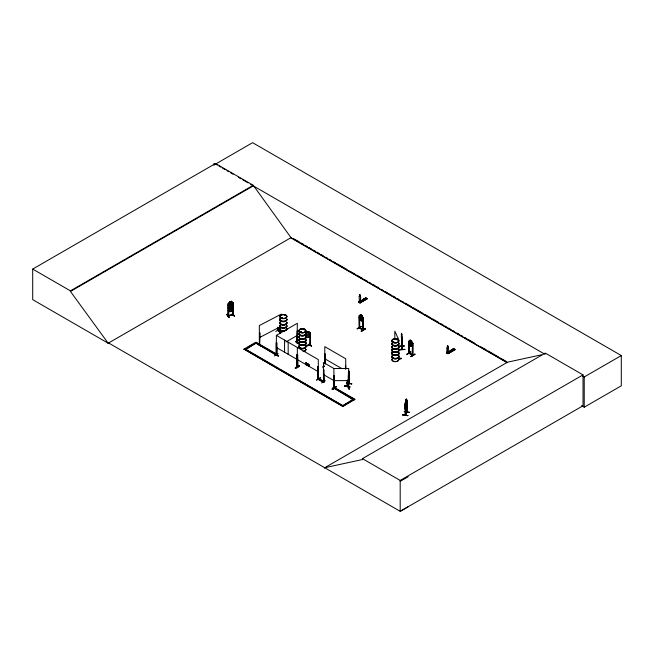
<?xml version="1.0" encoding="UTF-8"?>
<svg xmlns="http://www.w3.org/2000/svg" width="654" height="654" viewBox="0 0 654 654"><rect width="100%" height="100%" fill="white"/><g stroke="black" fill="none" stroke-linecap="round" stroke-linejoin="round"><path stroke-width="0.98" d="M401.834 337.08L401.932 349.481L401.368 346.326M406.551 400.256L406.96 400.052L406.731 412.143L405.554 414.53M281.22 317.999A3.474 2.003 0 0 1 282.119 314.566A3.474 2.003 0 0 1 286.82 316.732A3.474 2.003 0 0 1 281.22 317.999L282.103 317.64M284.997 315.547L285.218 315.514M285.487 315.432L285.03 315.392M401.769 340.154L401.646 334.333L401.703 336.32M401.531 335.281L401.646 333.973M359.177 301.339L360.338 302.066L360.517 298.281A1.234 0.719 59.5 0 0 360.338 296.589L359.839 294.782M360.338 302.066L360.517 298.281M448.203 352.858L448.44 349.04A1.234 0.719 59.5 0 0 448.203 347.38L447.647 345.492L447.32 346.882A1.234 0.719 59.5 0 0 447.132 348.369L447.328 352.416L447.737 352.081M362.749 317.819L362.725 329.943M401.45 334.75L401.531 333.385L401.76 334.431M408.995 352.751L409.265 353.528L409.388 341.323M412.47 343.211L412.903 343.325L412.412 343.203L412.363 355.294L412.887 354.95M401.679 346.587L401.589 333.319L401.899 349.416M401.834 348.754L402.153 349.465L401.883 337.063M405.971 404L405.889 407.131M229.448 307.96L230.38 306.276L229.472 305.05L230.682 305.909L231.859 304.47L230.968 306.129L231.908 307.388L230.666 306.481L229.554 307.87M310.021 333.074L309.832 345.247L310.323 344.732M405.415 404.434L406.085 399.708M405.848 401.957L405.848 405.178L405.791 401.948M405.93 403.379L406.028 399.7M406.265 404.875C404.622 407.556 408.006 402.055 406.208 400.976L405.619 402.038L405.946 403.248M359.855 301.388L359.316 301.707L359.267 297.578A1.234 0.719 59.5 0 1 359.447 296.09L359.463 294.88M359.242 302.189C360.575 302.279 358.515 301.322 359.79 301.298M365.022 298.249C368.562 299.794 363.501 298.526 365.733 297.823L367.164 298.853L360.117 302.982L359.937 302.238L360.755 301.87L360.755 302.401L359.275 301.6L359.855 301.51M359.512 301.502L359.716 301.298M447.54 352.302L447.352 351.885L447.5 353.209L447.728 352.187M349.923 386.8C333.785 383.497 360.885 389.212 344.584 386.113M344.576 386.154L344.674 385.737M349.906 387.029L344.658 385.974M405.782 404.344L405.496 406.412L405.881 404.442L406.126 405.194M405.21 414.685L405.578 414.415L405.194 415.159L405.21 403.027L405.905 400.044M405.169 415.135L406.755 412.085M406.257 399.128L406.78 400.011L406.592 412.355M406.886 411.963L406.616 411.987M406.968 412.183L406.96 400.052M401.703 337.17L401.531 336.123M228.05 316.005L233.176 314.762M232.701 314.574L233.249 314.868L232.669 314.876M405.668 402.014L405.071 404.949L405.733 405.791M406.069 409.012C407.336 400.24 406.248 413.017 405.071 409.126L405.586 404.311M405.439 415.127L405.537 402.782C403.861 405.84 406.109 411.153 406.739 403.788M406.322 406.142L405.619 408.636L405.276 408.161M402.145 349.432L401.36 334.227M401.531 333.319L401.474 346.645M401.94 339.303L401.76 340.088M363.608 299.589L363.714 300.112L363.109 299.761M309.759 345.14L310.331 344.568M348.263 375.126L348.664 373.311M347.225 380.415L347.209 386.498L349.22 383.064L348.835 383.367M347.593 385.803L347.454 386.073M348.844 383.734L349.04 371.341L348.427 370.499M349.211 383.571L348.966 371.382L349.056 383.808M300.472 331.652C298.984 332.273 302.083 332.567 300.644 331.652M300.652 332.142L300.268 331.742M300.717 331.823L300.178 331.766M304.167 329.829L304.69 329.829M304.192 329.771L304.388 329.673M393.258 341.764L393.307 342.091M394.01 342.132L393.356 341.748M397.452 339.843L397.109 339.9M397.215 339.966L397.28 339.728M401.785 338.281L401.67 338.731L401.45 336.189M278.367 355.784C266.145 348.705 286.738 360.755 274.239 353.855M274.41 353.716L278.359 355.997M360.869 315.163L360.452 317.403L361.302 318.637L361.736 317.296L360.91 315.138M230.478 306.162L229.93 307.928L230.478 309.383M307.552 332.068L306.996 333.826L307.552 335.289L308.688 334.284L308.688 333.442L308.116 331.938L307.527 332.036M257.275 343.988L261.224 346.203M261.224 346.031L257.447 343.881M398.523 346.53L398.858 358.915L398.523 358.196M231.549 301.331L229.848 301.707L229.023 303.832L229.023 305.271L230.151 306.137L231.271 305.868L232.383 304.453L231.524 301.298L229.816 301.666L228.132 304.028M229.162 317.288L228.884 317.607L227.012 314.329M226.963 314.549L229.162 317.533M226.979 314.353L229.137 317.296M228.884 317.599L226.75 314.615M360.468 314.582L359.798 317.623L361.523 319.757L362.373 319.103L361.801 315.351L360.468 314.582L359.111 315.768L359.348 327.809L363.199 330.033L362.839 317.73M348.803 371.48L348.835 383.808M275.726 331.48L279.691 329.019M357.248 328.88L361.204 326.444L357.076 328.815M274.288 355.931L278.228 353.708M299.287 365.668C290.147 370.393 299.736 367.646 299.319 365.472C290.114 372.339 298.747 364.253 299.467 365.938M324.417 366.027L322.855 366.935M325.381 380.653L321.515 382.999M406.935 354.313L410.843 352.032M228.107 303.897L228.737 303.816L228.107 303.897L228.197 316.119L228.687 303.75M353.201 399.569L333.115 387.593L333.883 387.152L354.836 399.251L342.827 406.567L243.999 349.122L256 342.189L276.961 354.296L276.192 354.73L255.24 342.631L276.192 355.114L276.25 342.81L276.74 342.524L276.748 355.016M297.3 366.469L296.802 366.363L297.366 366.526M296.81 366.338L297.251 367.033L297.48 354.754L297.872 367.074L297.513 366.387M297.308 366.951L297.341 347.478M297.562 366.853L296.81 366.78M317.893 378.38L318.482 378.511L317.901 378.486M323.403 381.503L323.975 382.067L323.714 381.683M323.975 382.067L323.575 369.739L323.836 382.149L323.387 381.92M333.507 387.323L333.761 387.258M334.415 375.756L333.916 375.756L334.415 375.756L334.48 387.969L333.507 387.765L334.055 387.847M408.897 352.866L409.437 352.98M412.788 343.448L411.513 340.75L410.132 340.015L408.815 341.175L408.848 353.291L412.813 355.523L412.903 343.325M409.191 353.487L409.388 343.334M412.363 355.294L412.551 343.121M412.748 345.328L411.472 346.53L410.132 345.77L408.815 343.097L408.815 341.175L409.093 353.225L412.813 355.081M282.258 318.007L281.915 317.533M277.664 330.491L280.386 332.019M278.244 330.164C277.746 331.455 278.702 330.36 278.195 327.572M361.801 315.351L363.109 318.024L363.101 330.139L359.169 327.867M359.741 327.597L359.34 327.343M359.741 327.556L359.348 327.368L359.7 327.973M333.532 386.301L333.565 389.522L333.842 386.31M406.265 399.063L405.415 402.512L405.382 415.192L406.976 412.159M404.303 411.448L409.633 412.388M406.118 408.995L405.529 410.058L405.071 407.238M404.237 411.554L409.625 412.372M228.696 315.972L228.696 303.897M297.48 342.827L297.341 330.63L297.088 343.039L297.521 342.786M305.819 333.442L306.947 331.872L308.696 331.472L310.437 333.025L310.356 345.124L305.794 346.187L305.778 333.941M310.405 345.116L310.282 332.927M346.506 382.958L351.852 383.849L346.595 382.77M348.835 383.489C346.506 388.672 347.364 386.661 347.576 380.178M349.211 383.546L347.421 386.53L347.397 380.146M231.034 309.252L231.606 307.519L231.009 305.99M259.548 345.075L259.728 332.706L259.474 345.108L259.908 344.445L259.474 344.674M451.71 350.413L451.538 350.896L451.064 350.462M229.865 301.739L228.189 304.036L228.205 316.103L233.192 314.876M228.156 305.982L229.84 303.619L231.598 303.227L233.306 304.731L231.573 307.028L229.84 307.454L228.164 305.884M233.339 307.086L231.606 305.549L229.873 305.974L228.189 308.336L229.922 306.047L231.606 305.639L233.282 307.118L233.339 309.007L231.63 311.337L229.873 311.729L228.246 310.225M229.84 307.454L231.549 306.996L233.265 304.666M228.213 307.87L229.865 309.407L231.598 308.982L233.282 306.62L233.265 302.745L231.573 301.273M231.606 311.304L233.339 309.007M306.636 364.098L307.159 365.373L306.636 364.098L307.266 363.395L306.513 363.837C305.443 360.975 306.791 364.58 306.203 364.695M309.203 366.551L308.541 365.406L309.309 366.485L308.68 365.275L309.309 364.572L308.557 365.014L307.903 363.886L308.418 365.136L307.903 363.886M306.088 364.752L306.612 364.164L307.012 365.161L306.612 364.164M308.018 363.82L308.524 365.079L307.895 365.799L308.647 365.341L308.95 366.404M347.348 386.22L347.413 385.844M333.859 387.421L334.48 387.65M333.859 387.863L333.916 368.521L323.436 362.471L323.46 381.952M348.737 375.764L348.23 375.764L348.296 388.002C349.072 388.402 347.789 386.661 348.68 388.002L348.737 368.521L333.916 368.521M299.475 342.565L298.289 343.808M281.637 318.065L281.506 317.615L282.299 317.844M285.07 315.187L285.332 315.4M276.912 354.362L276.658 354.623M297.006 342.459L297.161 343.039L297.48 330.711M297.006 342.9L297.341 323.28L276.389 335.379L276.274 354.942M259.834 344.92L259.319 345.026L259.36 325.553L281.351 314.075M393.495 342.214L393.822 342.058M333.916 387.421L334.358 387.381M348.23 387.421L348.762 387.552M232.791 302.9L233.282 302.777M358.981 302.287L366.093 298.257L359.046 302.385L358.719 301.543L359.43 301.126M367.147 298.853L365.733 297.823M358.613 302.132L366.003 298.142M360.125 302.998L358.719 302.066L365.733 297.93M367.058 298.576L359.855 302.835L366.976 298.764M447.352 351.885L446.559 352.923L454.015 349.015L446.96 353.144L453.909 348.835M452.944 349.007C456.427 350.724 451.432 348.974 453.655 348.688L446.527 352.898L448.064 353.757L455.086 349.612L447.688 353.487L454.726 349.293L447.622 353.52M447.704 353.487L448.677 352.629L447.859 353.413M360.28 295.534L360.338 296.589M362.488 299.736C366.019 301.281 360.967 300.022 363.199 299.319L364.523 300.072M363.837 298.943C367.368 300.497 362.316 299.23 364.548 298.526L365.872 299.279M360.755 301.87L359.937 302.238M359.684 302.737L366.804 298.526M448.203 346.293L448.203 347.38M447.132 348.369L447.213 352.441M446.739 352.784L447.45 351.942M450.402 350.601L451.121 350.078L452.445 350.83M451.751 349.71C455.29 351.255 450.238 349.988 452.462 349.285L453.786 350.037M447.892 353.667L454.996 349.506L453.655 348.582M276.544 355.106L276.389 342.729M299.426 343.873L295.69 341.494M296.99 342.451L297.521 342.344L297.088 342.598M276.552 354.909L276.879 347.462M296.867 366.845L296.851 354.705L297.832 354.959M297.178 366.567L297.537 366.42M299.319 365.725L295.42 368.137M324.915 353.937L324.915 363.649M319.487 379.263L323.853 381.781L323.084 382.222L317.844 379.197L318.073 366.649L318.473 378.977L318.032 378.723M318.433 366.853L317.942 366.731M322.823 367.131L324.392 366.199M323.575 369.739L323.934 369.943M320.37 377.628L316.454 380.154L320.558 377.955M345.377 368.823L345.516 365.831L345.876 368.946M345.876 366.036L345.377 365.905M333.581 387.806L333.695 375.592L334.055 387.879M334.055 375.788L333.556 375.666M411.014 340.816L411.456 342.704L411.014 344.037L410.156 341.96L410.581 340.562L411.055 340.791M411.472 340.775L412.094 344.503L411.235 345.157L409.502 343.031L409.502 341.592L410.172 339.99L411.472 346.53L410.132 345.77M334.055 387.454L333.115 387.977M336.197 386.931C323.877 393.831 344.118 381.65 332.109 389.073M406.976 354.37L410.876 351.836L406.976 354.125M410.925 356.626C423.473 349.195 402.807 361.662 414.84 354.1L410.933 356.381M108.662 342.998L108.237 343.252L32.7 299.638L32.7 269.08L215.526 163.525L253.27 185.311L291.014 237.664L507.112 362.43M215.526 163.525L215.526 164.089L252.599 142.686L621.3 355.555L621.3 385.803L584.226 407.205L581.578 405.668M32.7 269.08L70.444 290.867L253.27 185.311M408.194 506.752L400.191 511.314L108.613 342.974L108.18 343.219L70.444 291.431L253.27 185.875M108.18 343.219L291.439 237.418M243.999 349.506L244.759 348.68L343.595 406.126L295.943 378.609M247.384 347.552L254.365 343.513M255.24 343.015L256 342.573L272.595 352.146M285.994 341.936L297.341 335.379M276.192 355.114L276.961 354.672L274.337 353.16M359.7 315.915L359.209 315.792L359.234 327.924M359.111 317.689L360.428 320.362L361.801 321.106M361.776 321.049L363.109 319.945L363.027 318.04L361.752 315.375L360.428 314.607M359.348 327.368L359.487 327.654M359.61 327.801L363.24 329.616L362.798 329.363M359.34 327.785L363.06 329.673M361.425 331.349L365.136 328.709L361.204 330.981L361.425 331.357L365.333 329.044M361.204 331.235L365.185 328.962M305.851 364.613L306.489 363.902L305.974 362.643M318.612 378.38L317.844 378.821L323.084 381.846L323.853 381.405L318.612 378.38L317.844 379.197M348.942 402.153L342.827 405.684L353.307 399.251L350.691 401.147M243.999 349.122L342.827 406.183L354.836 399.251M447.336 352.432L448.677 353.16L448.677 352.629M324.286 467.986L507.545 362.177L541.308 354.836M324.711 467.733L362.455 459.525L362.455 458.65L545.281 353.095L583.025 374.881L583.025 405.758L400.191 511.314L400.191 480.437L583.025 374.881M545.281 353.969L544.856 354.223L250.637 184.354M582.477 375.944L584.226 376.957L621.3 355.555M400.191 481.319L408.194 476.758M281.964 317.885L281.498 317.844M282.16 318.016L281.367 318.007M259.36 337.652L280.468 326.632M363.796 299.99L363.305 300.031M276.658 354.182L276.274 354.501M228.148 315.522L232.677 314.688L228.254 315.669M259.663 344.813L259.728 332.706M359.528 294.75L360.002 294.831M230.976 301.715L230.421 301.854L229.873 303.619L230.421 305.083L231.549 304.061L230.96 301.682M231.573 303.284L229.865 303.66L229.023 307.192L230.151 308.059L231.271 307.781L232.383 306.374L231.549 303.252L233.208 304.666M230.976 303.636L230.421 303.775L229.873 305.541L230.421 306.996L231.549 305.982L231.001 303.669M232.415 313.241L234.573 316.225L232.415 313.266M233.176 314.321L232.701 315.015L232.726 302.777L232.661 304.805M300.742 332.019L300.235 332.036M306.947 337.627L308.713 337.26L310.421 334.913L308.696 337.227L306.963 337.66L305.794 336.606A3.515 2.027 0 0 1 301.935 339.156A3.515 2.027 0 0 1 299.344 336.123M309.35 343.571L311.672 346.489L309.636 343.505M309.759 344.83L305.72 345.778A3.458 1.995 0 0 1 302.393 348.288A3.458 1.995 0 0 1 299.05 345.77M299.344 345.467A3.515 2.027 0 0 0 301.935 348.492A3.515 2.027 0 0 0 305.786 345.958L310.331 345.01M333.654 387.667L333.695 375.592M277.795 329.927L278.097 330.254L277.721 330.066M398.523 358.629C401.932 357.64 402.627 358.866 398.85 359.103M398.776 358.719L401.458 358.294M394.82 339.262L394.82 331.194L398.654 339.459L398.621 358.932L401.458 358.49M233.094 314.329L233.094 314.77M334.358 388.002L334.456 387.397M300.554 331.668L300.39 332.15M333.916 387.969L333.883 387.152M412.739 355.506L412.772 343.399M297.742 366.714L297.047 366.297M297.48 366.853L297.48 354.754M318.073 378.306L318.343 379.05L318.302 359.577L276.389 335.379M323.836 382.149L323.795 370.025M333.908 387.552L354.836 399.635M401.352 336.091L401.531 339.074M398.744 346.432L404.278 345.884L398.736 346.358M398.719 346.252L404.278 346.048M399.292 349.792L404.826 349.473L399.292 349.808L399.267 349.375L404.826 349.506M399.267 349.628L404.801 349.342M348.778 386.31L349.122 389.514L348.852 386.277M333.916 387.863L334.415 387.855M348.737 380.62L333.916 380.62L323.436 374.57M232.178 313.282L234.336 316.242M406.118 403.338L406.657 404.164M406.208 406.731L405.611 407.761L405.088 406.821M346.522 382.892L351.77 383.947M359.487 328.095L359.52 316.021M363.044 330.139L362.921 329.387M277.991 330.662L278.056 327.654M401.908 348.999L401.474 346.326M450.402 350.503L451.726 351.247M447.704 352.285L447.156 352.065L447.565 353.176M299.458 343.628L295.477 341.617M299.483 343.808L295.502 341.372M336.197 386.939L332.289 389.212M318.433 378.936L317.942 378.87M318.302 379.026L318.073 366.649M215.526 164.089L217.283 165.102M219.041 166.116L220.799 167.13M222.548 168.143L225.18 169.664M226.938 170.678L228.696 171.691M230.453 172.705L233.086 174.226M238.35 177.267L240.983 178.787M242.74 179.801L248.005 182.834M293.205 238.432L299.377 241.996M301.142 243.018L303.791 244.547M305.549 245.561L307.315 246.583M309.08 247.596L311.729 249.125M313.495 250.147L315.253 251.169M317.018 252.182L319.667 253.711M321.433 254.733L323.19 255.747M325.839 257.275L327.605 258.297M329.371 259.311L331.128 260.333M333.777 261.862L335.543 262.875M337.309 263.897L347.012 269.497M349.653 271.026L354.95 274.083M356.708 275.097L362.888 278.661M364.646 279.683L367.295 281.212M369.06 282.226L370.826 283.247M372.592 284.269L375.233 285.79M376.998 286.812L378.764 287.834M381.405 289.354L383.17 290.376M384.936 291.398L387.585 292.927M389.351 293.94L391.108 294.962M392.874 295.976L395.523 297.505M397.289 298.526L399.046 299.54M401.695 301.069L403.461 302.091M405.227 303.104L411.399 306.669M413.164 307.691L422.868 313.291M424.626 314.312L430.806 317.877M432.564 318.89L438.744 322.463M440.502 323.477L443.15 325.005M444.916 326.027L446.682 327.041M448.448 328.063L451.088 329.591M452.854 330.605L454.62 331.627M457.26 333.156L459.026 334.169M460.792 335.191L462.558 336.205M465.207 337.734L466.964 338.756M468.73 339.769L474.902 343.342M481.082 346.906L486.372 349.955M488.137 350.977L498.724 357.084M500.482 358.106L506.662 361.67M290.433 237.582L507.242 362.757M361.204 326.698L357.272 328.709M280.525 331.627L278.097 330.384L280.386 331.709M280.525 331.946L277.836 330.393L277.836 327.368M324.785 358.76L341.372 368.341M276.389 347.478L318.302 371.676M333.115 387.593L354.076 400.076M246.525 350.078L273.879 365.872M275.645 366.894L278.293 368.423M280.059 369.445L286.239 373.009M287.997 374.023L294.177 377.595M362.455 458.65L400.191 480.437M363.199 329.984L363.199 317.934M228.189 307.838L229.889 309.35M228.221 310.192L229.897 311.762M359.684 327.981L359.7 317.934M277.697 330.483L277.705 327.441M231.581 305.606L232.44 308.762L231.328 310.168L230.208 310.446L229.08 309.571L229.873 305.974M231.598 308.982L229.865 309.407M405.415 403.951L405.758 404.425L406.461 401.94L406.199 399.12M405.415 405.872L405.758 406.347C407.393 405.676 405.406 399.275 406.723 401.916M360.06 294.97L360.264 295.395M309.35 343.317L311.459 346.506M309.759 344.699L305.737 345.614M405.153 404.908L405.725 405.864M305.868 362.708L306.383 363.959M348.369 370.491L348.664 371.873M401.409 334.374L401.482 334.987M584.226 376.957L584.226 407.205M448.57 352.571L448.57 352.997L447.099 352.105L447.099 352.988M406.592 400.076L406.616 412.429M398.613 358.441L398.613 358.882M360.648 301.813L360.648 302.238M359.242 301.306L359.177 302.222M348.361 372.379L348.361 373.221M345.737 368.84L345.737 358.76L324.785 346.661L324.785 363.73M345.516 365.831L345.516 368.742M325.275 354.133L325.275 363.853M325.136 354.215L325.136 363.935M297.701 355.032L297.684 367.164L296.981 366.731L296.981 354.623M288.169 342.181L288.169 354.28M284.564 340.105L284.564 352.204M276.74 342.933L276.781 355.057M233.118 302.679L233.167 314.926M232.661 308.835L232.603 314.901M214.046 163.41L214.046 165.413M70.444 290.867L70.444 291.431M286.877 322.7A3.515 2.027 0 0 1 282.863 324.932A3.515 2.027 0 0 1 280.165 322.12M286.828 322.904A3.466 2.003 0 0 1 282.871 325.103A3.466 2.003 0 0 1 280.206 322.324M286.812 325.512A3.442 1.987 0 0 1 282.871 327.695A3.442 1.987 0 0 1 280.231 324.932A3.474 2.003 0 0 0 282.871 327.785A3.474 2.003 0 0 0 286.836 325.578M286.877 319.365A3.515 2.027 0 0 1 282.863 321.596A3.515 2.027 0 0 1 280.165 318.776M286.828 322.34A3.458 1.995 0 0 1 282.871 324.539A3.458 1.995 0 0 1 280.214 321.768M286.828 319.561A3.458 1.995 0 0 1 282.871 321.76A3.458 1.995 0 0 1 280.214 318.988M286.877 322.528A3.515 2.027 0 0 1 282.863 324.76A3.515 2.027 0 0 1 280.165 321.948M286.877 319.193A3.515 2.027 0 0 1 282.863 321.425A3.515 2.027 0 0 1 280.165 318.604M286.828 319.005A3.466 2.003 0 0 1 282.871 321.204A3.466 2.003 0 0 1 280.206 318.424M280.116 333.188A3.515 2.027 0 0 1 280.165 331.635M286.836 325.823A3.474 2.003 0 0 1 282.871 328.03A3.474 2.003 0 0 1 280.206 325.242M280.165 333.368A3.458 1.995 0 0 1 280.214 331.84M286.812 326.003A3.442 1.987 0 0 1 282.871 328.194A3.442 1.987 0 0 1 280.231 325.43M286.877 328.88A3.515 2.027 0 0 1 286.607 329.918M286.133 330.376A3.515 2.027 0 0 1 285.471 330.736M284.67 330.998A3.515 2.027 0 0 1 280.852 330.515A3.515 2.027 0 0 1 280.165 328.292M280.599 333.27A3.466 2.003 0 0 1 280.206 331.276M284.645 331.161A3.458 1.995 0 0 1 280.893 330.687A3.458 1.995 0 0 1 280.214 328.504M280.116 333.017A3.515 2.027 0 0 1 280.165 331.464M286.877 328.709A3.515 2.027 0 0 1 286.607 329.747M286.133 330.205A3.515 2.027 0 0 1 285.471 330.564M284.67 330.826A3.515 2.027 0 0 1 280.852 330.344A3.515 2.027 0 0 1 280.165 328.12M286.828 328.521A3.466 2.003 0 0 1 282.871 330.72A3.466 2.003 0 0 1 280.206 327.94M398.687 349.563A3.474 2.003 0 0 1 395.327 352.089A3.474 2.003 0 0 1 391.975 349.563M398.67 343.546A3.458 1.995 0 0 1 395.327 346.064A3.458 1.995 0 0 1 391.991 343.546M398.67 342.99A3.458 1.995 0 0 1 395.327 345.5A3.458 1.995 0 0 1 391.991 342.99M398.678 346.882A3.466 2.003 0 0 1 395.327 349.399A3.466 2.003 0 0 1 391.983 346.882M398.727 346.685A3.515 2.027 0 0 1 395.327 349.236A3.515 2.027 0 0 1 391.934 346.685M398.727 346.514A3.515 2.027 0 0 1 395.327 349.064A3.515 2.027 0 0 1 391.934 346.514M398.67 346.326A3.458 1.995 0 0 1 395.327 348.835A3.458 1.995 0 0 1 391.991 346.326M398.727 343.342A3.515 2.027 0 0 1 395.327 345.901A3.515 2.027 0 0 1 391.934 343.342M398.727 343.17A3.515 2.027 0 0 1 395.327 345.729A3.515 2.027 0 0 1 391.934 343.17M398.67 349.677A3.458 1.995 0 0 1 395.327 352.187A3.458 1.995 0 0 1 391.991 349.677M398.67 349.988A3.458 1.995 0 0 1 395.327 352.498A3.458 1.995 0 0 1 391.991 349.988M398.654 359.013A3.442 1.987 0 0 1 395.327 361.515A3.442 1.987 0 0 1 391.999 359.013M398.687 349.816A3.474 2.003 0 0 1 395.327 352.334A3.474 2.003 0 0 1 391.975 349.816M398.67 353.062A3.458 1.995 0 0 1 395.327 355.58A3.458 1.995 0 0 1 391.991 353.062M398.67 352.506A3.458 1.995 0 0 1 395.327 355.016A3.458 1.995 0 0 1 391.991 352.506M398.67 356.397A3.458 1.995 0 0 1 395.327 358.915A3.458 1.995 0 0 1 391.991 356.397M398.727 356.201A3.515 2.027 0 0 1 395.327 358.752A3.515 2.027 0 0 1 391.934 356.201M398.727 356.029A3.515 2.027 0 0 1 395.327 358.58A3.515 2.027 0 0 1 391.934 356.029M398.67 355.841A3.458 1.995 0 0 1 395.327 358.351A3.458 1.995 0 0 1 391.991 355.841M398.727 352.858A3.515 2.027 0 0 1 395.327 355.416A3.515 2.027 0 0 1 391.934 352.858M398.727 352.686A3.515 2.027 0 0 1 395.327 355.245A3.515 2.027 0 0 1 391.934 352.686M398.67 359.193A3.458 1.995 0 0 1 395.327 361.703A3.458 1.995 0 0 1 391.991 359.193M305.729 339.418A3.45 1.995 0 0 1 302.393 341.928A3.45 1.995 0 0 1 299.058 339.418M299.933 332.175A3.474 2.003 0 0 0 305.745 331.276A3.474 2.003 0 0 0 301.494 328.823A3.474 2.003 0 0 0 299.933 332.175A3.515 2.027 0 0 1 301.486 331.668M305.786 333.278A3.515 2.027 0 0 1 301.935 335.813A3.515 2.027 0 0 1 299.344 332.788M299.908 332.371A3.515 2.027 0 0 1 301.486 331.84M305.737 333.475A3.466 2.003 0 0 1 302.393 336.001A3.466 2.003 0 0 1 299.041 333.475M299.941 332.584A3.466 2.003 0 0 1 301.494 332.06M305.786 336.442A3.515 2.027 0 0 1 301.935 338.985A3.515 2.027 0 0 1 299.344 335.952M305.786 333.107A3.515 2.027 0 0 1 301.935 335.641A3.515 2.027 0 0 1 299.344 332.616M305.737 332.919A3.458 1.995 0 0 1 302.393 335.437A3.458 1.995 0 0 1 299.05 332.919M299.949 332.028A3.458 1.995 0 0 1 301.494 331.504M305.737 336.818A3.458 1.995 0 0 1 302.393 339.328A3.458 1.995 0 0 1 299.05 336.818M305.737 336.254A3.458 1.995 0 0 1 302.393 338.772A3.458 1.995 0 0 1 299.05 336.254M305.737 339.622A3.458 1.995 0 0 1 302.393 342.132A3.458 1.995 0 0 1 299.05 339.622M305.786 346.13A3.515 2.027 0 0 1 301.935 348.672A3.515 2.027 0 0 1 299.344 345.639M305.729 339.916A3.45 1.995 0 0 1 302.393 342.426A3.45 1.995 0 0 1 299.058 339.916M305.745 339.753A3.474 2.003 0 0 1 302.393 342.279A3.474 2.003 0 0 1 299.033 339.753M305.786 342.794A3.515 2.027 0 0 1 301.935 345.328A3.515 2.027 0 0 1 299.344 342.304M305.786 342.622A3.515 2.027 0 0 1 301.935 345.157A3.515 2.027 0 0 1 299.344 342.132M305.737 342.99A3.466 2.003 0 0 1 302.393 345.516A3.466 2.003 0 0 1 299.041 342.99M305.737 342.434A3.458 1.995 0 0 1 302.393 344.952A3.458 1.995 0 0 1 299.05 342.434M305.737 346.334A3.458 1.995 0 0 1 302.393 348.844A3.458 1.995 0 0 1 299.05 346.334M305.729 348.934A3.45 1.995 0 0 1 303.284 351.378M303.284 351.574A3.458 1.995 0 0 0 305.737 349.122A3.458 1.995 0 0 1 303.284 351.582M402.537 414.849L407.949 415.633L402.545 414.832M402.619 414.669L407.949 415.633L402.611 414.701M348.983 373.246L348.435 376.189L348.966 373.262M306.996 331.946L306.146 335.461L307.282 336.344L308.41 336.091L309.53 334.693L309.53 333.254L308.696 331.472L306.996 331.946M409.429 353.127L412.772 355.065L409.429 353.127M256 343.072L245.528 349.506L256 343.072M281.236 318.261A3.442 1.987 0 0 0 286.795 317.01A3.442 1.987 0 0 0 282.127 314.86A3.442 1.987 0 0 0 281.236 318.261M281.22 318.097A3.474 2.003 0 0 0 286.82 316.83A3.474 2.003 0 0 0 282.119 314.664A3.474 2.003 0 0 0 281.22 318.097M393.602 342.426A3.458 1.995 0 0 0 398.793 340.701A3.458 1.995 0 0 0 393.602 338.968A3.458 1.995 0 0 0 393.602 342.426M393.602 342.721A3.458 1.995 0 0 0 398.793 340.987A3.458 1.995 0 0 0 393.602 339.262A3.458 1.995 0 0 0 393.602 342.721M392.874 342.238A3.474 2.003 0 0 0 398.687 341.339A3.474 2.003 0 0 0 394.427 338.878A3.474 2.003 0 0 0 392.874 342.238M300.668 332.363A3.45 1.995 0 0 0 305.843 330.638A3.45 1.995 0 0 0 300.668 328.913A3.45 1.995 0 0 0 300.668 332.363M300.668 332.641A3.45 1.995 0 0 0 305.843 330.916A3.45 1.995 0 0 0 300.668 329.191A3.45 1.995 0 0 0 300.668 332.641"/></g></svg>
